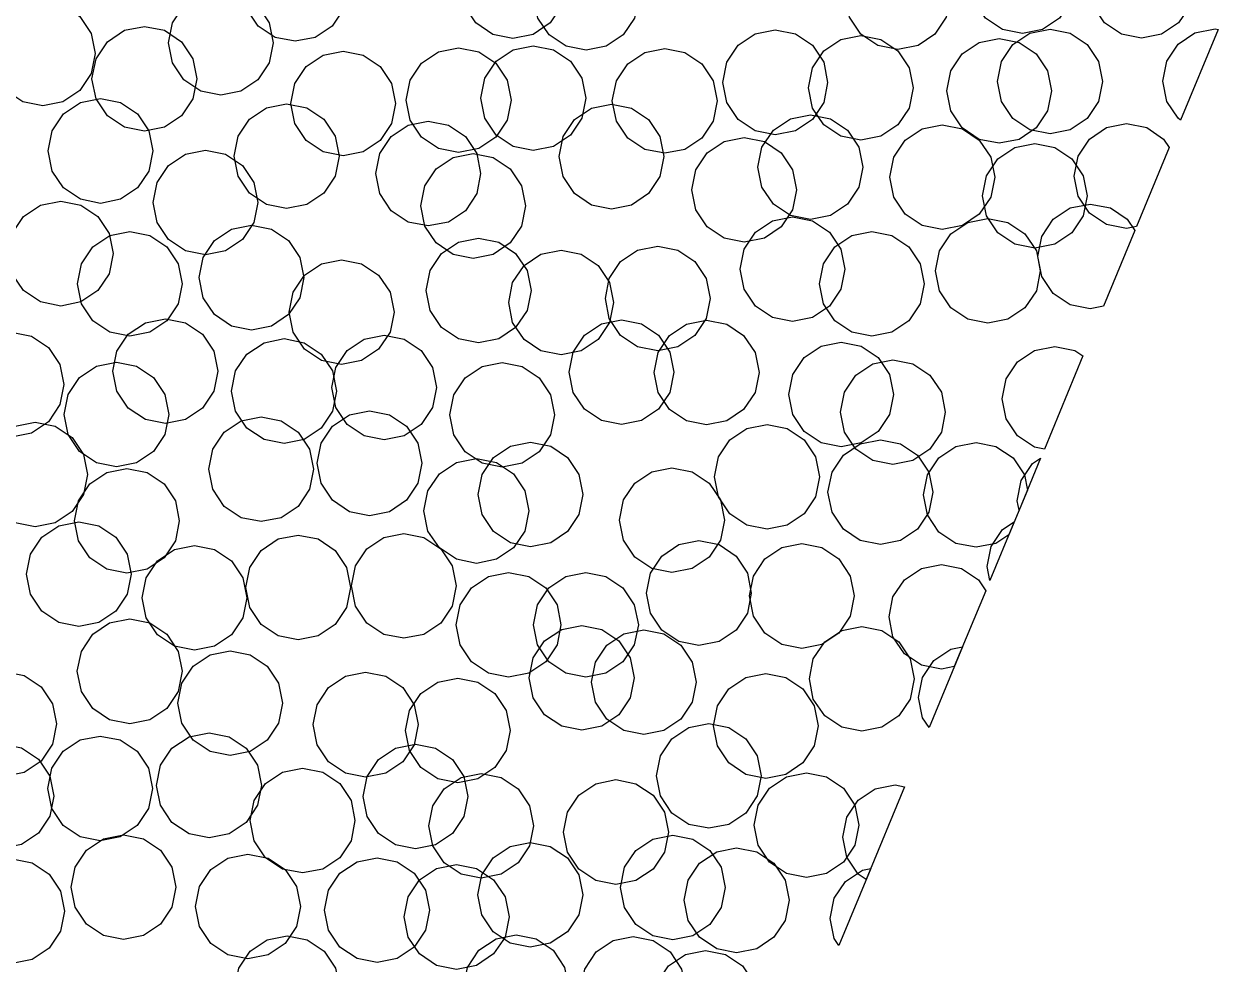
# Model space of a CAD drawing. Header units: millimetres. Extents: x -64 to 65, y -33 to 54.
# Drawn here: x -24.71 to -11.04, y 2.4 to 13.17 of the extents above; entities that cross this region are included whole.
import ezdxf

# ---------------------------------------------------------------- set-up
doc = ezdxf.new("R2010")
doc.units = ezdxf.units.MM

msp = doc.modelspace()

# ---------------------------------------------------------------- linework, layer by layer
for points in [[(-12.721, 13.435), (-12.851, 13.241), (-13.046, 13.111), (-13.275, 13.065), (-13.505, 13.111), (-13.699, 13.241), (-13.83, 13.435), (-13.875, 13.665), (-13.83, 13.894), (-13.699, 14.089), (-13.505, 14.219), (-13.275, 14.265), (-13.046, 14.219), (-12.851, 14.089), (-12.721, 13.894), (-12.675, 13.665), (-12.721, 13.435)], [(-21.052, 13.345), (-21.183, 13.15), (-21.377, 13.02), (-21.607, 12.975), (-21.836, 13.02), (-22.031, 13.15), (-22.161, 13.345), (-22.207, 13.575), (-22.161, 13.804), (-22.031, 13.999), (-21.836, 14.129), (-21.607, 14.175), (-21.377, 14.129), (-21.183, 13.999), (-21.052, 13.804), (-21.007, 13.575), (-21.052, 13.345)], [(-18.557, 13.38), (-18.687, 13.185), (-18.882, 13.055), (-19.112, 13.009), (-19.341, 13.055), (-19.536, 13.185), (-19.666, 13.38), (-19.712, 13.609), (-19.666, 13.839), (-19.536, 14.034), (-19.341, 14.164), (-19.112, 14.209), (-18.882, 14.164), (-18.687, 14.034), (-18.557, 13.839), (-18.512, 13.609), (-18.557, 13.38)], [(-11.358, 13.381), (-11.488, 13.187), (-11.683, 13.057), (-11.912, 13.011), (-12.142, 13.057), (-12.337, 13.187), (-12.467, 13.381), (-12.512, 13.611), (-12.467, 13.84), (-12.337, 14.035), (-12.142, 14.165), (-11.912, 14.211), (-11.683, 14.165), (-11.488, 14.035), (-11.358, 13.84), (-11.312, 13.611), (-11.358, 13.381)], [(-17.719, 13.242), (-17.849, 13.048), (-18.044, 12.918), (-18.273, 12.872), (-18.503, 12.918), (-18.697, 13.048), (-18.828, 13.242), (-18.873, 13.472), (-18.828, 13.701), (-18.697, 13.896), (-18.503, 14.026), (-18.273, 14.072), (-18.044, 14.026), (-17.849, 13.896), (-17.719, 13.701), (-17.673, 13.472), (-17.719, 13.242)], [(-14.149, 13.251), (-14.279, 13.057), (-14.473, 12.927), (-14.703, 12.881), (-14.933, 12.927), (-15.127, 13.057), (-15.257, 13.251), (-15.303, 13.481), (-15.257, 13.711), (-15.127, 13.905), (-14.933, 14.035), (-14.703, 14.081), (-14.473, 14.035), (-14.279, 13.905), (-14.149, 13.711), (-14.103, 13.481), (-14.149, 13.251)], [(-21.904, 12.729), (-22.034, 12.535), (-22.228, 12.404), (-22.458, 12.359), (-22.688, 12.404), (-22.882, 12.535), (-23.012, 12.729), (-23.058, 12.959), (-23.012, 13.188), (-22.882, 13.383), (-22.688, 13.513), (-22.458, 13.559), (-22.228, 13.513), (-22.034, 13.383), (-21.904, 13.188), (-21.858, 12.959), (-21.904, 12.729)], [(-23.941, 12.605), (-24.071, 12.411), (-24.266, 12.281), (-24.495, 12.235), (-24.725, 12.281), (-24.919, 12.411), (-25.05, 12.605), (-25.095, 12.835), (-25.05, 13.065), (-24.919, 13.259), (-24.725, 13.389), (-24.495, 13.435), (-24.266, 13.389), (-24.071, 13.259), (-23.941, 13.065), (-23.895, 12.835), (-23.941, 12.605)], [(-22.779, 12.317), (-22.909, 12.122), (-23.103, 11.992), (-23.333, 11.946), (-23.562, 11.992), (-23.757, 12.122), (-23.887, 12.317), (-23.933, 12.546), (-23.887, 12.776), (-23.757, 12.971), (-23.562, 13.101), (-23.333, 13.146), (-23.103, 13.101), (-22.909, 12.971), (-22.779, 12.776), (-22.733, 12.546), (-22.779, 12.317)], [(-15.553, 12.276), (-15.683, 12.081), (-15.878, 11.951), (-16.108, 11.905), (-16.337, 11.951), (-16.532, 12.081), (-16.662, 12.276), (-16.708, 12.505), (-16.662, 12.735), (-16.532, 12.93), (-16.337, 13.06), (-16.108, 13.105), (-15.878, 13.06), (-15.683, 12.93), (-15.553, 12.735), (-15.508, 12.505), (-15.553, 12.276)], [(-14.574, 12.211), (-14.704, 12.017), (-14.899, 11.887), (-15.128, 11.841), (-15.358, 11.887), (-15.553, 12.017), (-15.683, 12.211), (-15.728, 12.441), (-15.683, 12.671), (-15.553, 12.865), (-15.358, 12.995), (-15.128, 13.041), (-14.899, 12.995), (-14.704, 12.865), (-14.574, 12.671), (-14.528, 12.441), (-14.574, 12.211)], [(-12.989, 12.177), (-13.119, 11.983), (-13.313, 11.852), (-13.543, 11.807), (-13.772, 11.852), (-13.967, 11.983), (-14.097, 12.177), (-14.143, 12.407), (-14.097, 12.636), (-13.967, 12.831), (-13.772, 12.961), (-13.543, 13.007), (-13.313, 12.961), (-13.119, 12.831), (-12.989, 12.636), (-12.943, 12.407), (-12.989, 12.177)], [(-12.407, 12.286), (-12.537, 12.092), (-12.732, 11.961), (-12.961, 11.916), (-13.191, 11.961), (-13.386, 12.092), (-13.516, 12.286), (-13.561, 12.516), (-13.516, 12.745), (-13.386, 12.94), (-13.191, 13.07), (-12.961, 13.116), (-12.732, 13.07), (-12.537, 12.94), (-12.407, 12.745), (-12.361, 12.516), (-12.407, 12.286)], [(-11.466, 12.073), (-11.495, 12.093), (-11.625, 12.287), (-11.671, 12.517), (-11.625, 12.746), (-11.495, 12.941), (-11.301, 13.071), (-11.071, 13.117), (-11.036, 13.11), (-11.466, 12.073)], [(-20.502, 12.033), (-20.632, 11.839), (-20.827, 11.709), (-21.056, 11.663), (-21.286, 11.709), (-21.481, 11.839), (-21.611, 12.033), (-21.656, 12.263), (-21.611, 12.492), (-21.481, 12.687), (-21.286, 12.817), (-21.056, 12.863), (-20.827, 12.817), (-20.632, 12.687), (-20.502, 12.492), (-20.456, 12.263), (-20.502, 12.033)], [(-19.18, 12.07), (-19.31, 11.876), (-19.504, 11.746), (-19.734, 11.7), (-19.963, 11.746), (-20.158, 11.876), (-20.288, 12.07), (-20.334, 12.3), (-20.288, 12.53), (-20.158, 12.724), (-19.963, 12.854), (-19.734, 12.9), (-19.504, 12.854), (-19.31, 12.724), (-19.18, 12.53), (-19.134, 12.3), (-19.18, 12.07)], [(-18.324, 12.094), (-18.454, 11.899), (-18.649, 11.769), (-18.879, 11.723), (-19.108, 11.769), (-19.303, 11.899), (-19.433, 12.094), (-19.479, 12.323), (-19.433, 12.553), (-19.303, 12.748), (-19.108, 12.878), (-18.879, 12.923), (-18.649, 12.878), (-18.454, 12.748), (-18.324, 12.553), (-18.279, 12.323), (-18.324, 12.094)], [(-16.819, 12.062), (-16.949, 11.867), (-17.144, 11.737), (-17.374, 11.692), (-17.603, 11.737), (-17.798, 11.867), (-17.928, 12.062), (-17.974, 12.292), (-17.928, 12.521), (-17.798, 12.716), (-17.603, 12.846), (-17.374, 12.892), (-17.144, 12.846), (-16.949, 12.716), (-16.819, 12.521), (-16.774, 12.292), (-16.819, 12.062)], [(-23.281, 11.489), (-23.411, 11.295), (-23.606, 11.165), (-23.835, 11.119), (-24.065, 11.165), (-24.259, 11.295), (-24.39, 11.489), (-24.435, 11.719), (-24.39, 11.949), (-24.259, 12.143), (-24.065, 12.273), (-23.835, 12.319), (-23.606, 12.273), (-23.411, 12.143), (-23.281, 11.949), (-23.235, 11.719), (-23.281, 11.489)], [(-21.149, 11.429), (-21.279, 11.234), (-21.474, 11.104), (-21.704, 11.059), (-21.933, 11.104), (-22.128, 11.234), (-22.258, 11.429), (-22.304, 11.659), (-22.258, 11.888), (-22.128, 12.083), (-21.933, 12.213), (-21.704, 12.259), (-21.474, 12.213), (-21.279, 12.083), (-21.149, 11.888), (-21.104, 11.659), (-21.149, 11.429)], [(-17.428, 11.425), (-17.559, 11.23), (-17.753, 11.1), (-17.983, 11.054), (-18.212, 11.1), (-18.407, 11.23), (-18.537, 11.425), (-18.583, 11.654), (-18.537, 11.884), (-18.407, 12.078), (-18.212, 12.208), (-17.983, 12.254), (-17.753, 12.208), (-17.559, 12.078), (-17.428, 11.884), (-17.383, 11.654), (-17.428, 11.425)], [(-19.527, 11.23), (-19.657, 11.035), (-19.852, 10.905), (-20.082, 10.86), (-20.311, 10.905), (-20.506, 11.035), (-20.636, 11.23), (-20.682, 11.46), (-20.636, 11.689), (-20.506, 11.884), (-20.311, 12.014), (-20.082, 12.06), (-19.852, 12.014), (-19.657, 11.884), (-19.527, 11.689), (-19.482, 11.46), (-19.527, 11.23)], [(-15.151, 11.304), (-15.281, 11.109), (-15.476, 10.979), (-15.706, 10.933), (-15.935, 10.979), (-16.13, 11.109), (-16.26, 11.304), (-16.306, 11.533), (-16.26, 11.763), (-16.13, 11.958), (-15.935, 12.088), (-15.706, 12.133), (-15.476, 12.088), (-15.281, 11.958), (-15.151, 11.763), (-15.106, 11.533), (-15.151, 11.304)], [(-13.641, 11.189), (-13.771, 10.994), (-13.965, 10.864), (-14.195, 10.818), (-14.425, 10.864), (-14.619, 10.994), (-14.749, 11.189), (-14.795, 11.418), (-14.749, 11.648), (-14.619, 11.843), (-14.425, 11.973), (-14.195, 12.018), (-13.965, 11.973), (-13.771, 11.843), (-13.641, 11.648), (-13.595, 11.418), (-13.641, 11.189)], [(-11.97, 10.854), (-12.084, 10.832), (-12.313, 10.877), (-12.508, 11.008), (-12.638, 11.202), (-12.684, 11.432), (-12.638, 11.661), (-12.508, 11.856), (-12.313, 11.986), (-12.084, 12.032), (-11.854, 11.986), (-11.66, 11.856), (-11.595, 11.76), (-11.97, 10.854)], [(-15.909, 11.045), (-16.039, 10.85), (-16.233, 10.72), (-16.463, 10.674), (-16.693, 10.72), (-16.887, 10.85), (-17.017, 11.045), (-17.063, 11.274), (-17.017, 11.504), (-16.887, 11.699), (-16.693, 11.829), (-16.463, 11.874), (-16.233, 11.829), (-16.039, 11.699), (-15.909, 11.504), (-15.863, 11.274), (-15.909, 11.045)], [(-12.581, 10.975), (-12.711, 10.78), (-12.906, 10.65), (-13.135, 10.604), (-13.365, 10.65), (-13.56, 10.78), (-13.69, 10.975), (-13.735, 11.204), (-13.69, 11.434), (-13.56, 11.628), (-13.365, 11.759), (-13.135, 11.804), (-12.906, 11.759), (-12.711, 11.628), (-12.581, 11.434), (-12.535, 11.204), (-12.581, 10.975)], [(-22.078, 10.898), (-22.208, 10.704), (-22.403, 10.574), (-22.632, 10.528), (-22.862, 10.574), (-23.057, 10.704), (-23.187, 10.898), (-23.232, 11.128), (-23.187, 11.357), (-23.057, 11.552), (-22.862, 11.682), (-22.632, 11.728), (-22.403, 11.682), (-22.208, 11.552), (-22.078, 11.357), (-22.032, 11.128), (-22.078, 10.898)], [(-19.013, 10.859), (-19.143, 10.665), (-19.338, 10.534), (-19.567, 10.489), (-19.797, 10.534), (-19.992, 10.665), (-20.122, 10.859), (-20.167, 11.089), (-20.122, 11.318), (-19.992, 11.513), (-19.797, 11.643), (-19.567, 11.689), (-19.338, 11.643), (-19.143, 11.513), (-19.013, 11.318), (-18.967, 11.089), (-19.013, 10.859)], [(-23.737, 10.313), (-23.867, 10.119), (-24.062, 9.989), (-24.291, 9.943), (-24.521, 9.989), (-24.716, 10.119), (-24.846, 10.313), (-24.891, 10.543), (-24.846, 10.773), (-24.716, 10.967), (-24.521, 11.097), (-24.291, 11.143), (-24.062, 11.097), (-23.867, 10.967), (-23.737, 10.773), (-23.691, 10.543), (-23.737, 10.313)], [(-12.348, 9.941), (-12.5, 9.911), (-12.729, 9.957), (-12.924, 10.087), (-13.054, 10.282), (-13.1, 10.511), (-13.054, 10.741), (-12.924, 10.936), (-12.729, 11.066), (-12.5, 11.111), (-12.27, 11.066), (-12.076, 10.936), (-11.99, 10.807), (-12.348, 9.941)], [(-15.357, 10.135), (-15.487, 9.94), (-15.681, 9.81), (-15.911, 9.764), (-16.141, 9.81), (-16.335, 9.94), (-16.465, 10.135), (-16.511, 10.364), (-16.465, 10.594), (-16.335, 10.789), (-16.141, 10.919), (-15.911, 10.964), (-15.681, 10.919), (-15.487, 10.789), (-15.357, 10.594), (-15.311, 10.364), (-15.357, 10.135)], [(-13.118, 10.116), (-13.248, 9.921), (-13.443, 9.791), (-13.673, 9.746), (-13.902, 9.791), (-14.097, 9.921), (-14.227, 10.116), (-14.273, 10.346), (-14.227, 10.575), (-14.097, 10.77), (-13.902, 10.9), (-13.673, 10.946), (-13.443, 10.9), (-13.248, 10.77), (-13.118, 10.575), (-13.073, 10.346), (-13.118, 10.116)], [(-21.553, 10.038), (-21.683, 9.844), (-21.877, 9.713), (-22.107, 9.668), (-22.337, 9.713), (-22.531, 9.844), (-22.661, 10.038), (-22.707, 10.268), (-22.661, 10.497), (-22.531, 10.692), (-22.337, 10.822), (-22.107, 10.868), (-21.877, 10.822), (-21.683, 10.692), (-21.553, 10.497), (-21.507, 10.268), (-21.553, 10.038)], [(-22.945, 9.967), (-23.076, 9.772), (-23.27, 9.642), (-23.5, 9.597), (-23.729, 9.642), (-23.924, 9.772), (-24.054, 9.967), (-24.1, 10.197), (-24.054, 10.426), (-23.924, 10.621), (-23.729, 10.751), (-23.5, 10.797), (-23.27, 10.751), (-23.076, 10.621), (-22.945, 10.426), (-22.9, 10.197), (-22.945, 9.967)], [(-18.951, 9.892), (-19.081, 9.697), (-19.275, 9.567), (-19.505, 9.521), (-19.735, 9.567), (-19.929, 9.697), (-20.059, 9.892), (-20.105, 10.121), (-20.059, 10.351), (-19.929, 10.546), (-19.735, 10.676), (-19.505, 10.721), (-19.275, 10.676), (-19.081, 10.546), (-18.951, 10.351), (-18.905, 10.121), (-18.951, 9.892)], [(-14.447, 9.966), (-14.577, 9.772), (-14.772, 9.642), (-15.002, 9.596), (-15.231, 9.642), (-15.426, 9.772), (-15.556, 9.966), (-15.602, 10.196), (-15.556, 10.426), (-15.426, 10.62), (-15.231, 10.75), (-15.002, 10.796), (-14.772, 10.75), (-14.577, 10.62), (-14.447, 10.426), (-14.402, 10.196), (-14.447, 9.966)], [(-18.007, 9.754), (-18.137, 9.56), (-18.332, 9.43), (-18.561, 9.384), (-18.791, 9.43), (-18.985, 9.56), (-19.116, 9.754), (-19.161, 9.984), (-19.116, 10.214), (-18.985, 10.408), (-18.791, 10.538), (-18.561, 10.584), (-18.332, 10.538), (-18.137, 10.408), (-18.007, 10.214), (-17.961, 9.984), (-18.007, 9.754)], [(-16.9, 9.798), (-17.03, 9.604), (-17.225, 9.474), (-17.454, 9.428), (-17.684, 9.474), (-17.879, 9.604), (-18.009, 9.798), (-18.054, 10.028), (-18.009, 10.258), (-17.879, 10.452), (-17.684, 10.582), (-17.454, 10.628), (-17.225, 10.582), (-17.03, 10.452), (-16.9, 10.258), (-16.854, 10.028), (-16.9, 9.798)], [(-20.52, 9.643), (-20.65, 9.448), (-20.845, 9.318), (-21.074, 9.272), (-21.304, 9.318), (-21.498, 9.448), (-21.628, 9.643), (-21.674, 9.872), (-21.628, 10.102), (-21.498, 10.296), (-21.304, 10.427), (-21.074, 10.472), (-20.845, 10.427), (-20.65, 10.296), (-20.52, 10.102), (-20.474, 9.872), (-20.52, 9.643)], [(-22.538, 8.967), (-22.668, 8.772), (-22.863, 8.642), (-23.093, 8.596), (-23.322, 8.642), (-23.517, 8.772), (-23.647, 8.967), (-23.693, 9.196), (-23.647, 9.426), (-23.517, 9.62), (-23.322, 9.75), (-23.093, 9.796), (-22.863, 9.75), (-22.668, 9.62), (-22.538, 9.426), (-22.493, 9.196), (-22.538, 8.967)], [(-17.314, 8.954), (-17.444, 8.76), (-17.639, 8.63), (-17.868, 8.584), (-18.098, 8.63), (-18.293, 8.76), (-18.423, 8.954), (-18.468, 9.184), (-18.423, 9.414), (-18.293, 9.608), (-18.098, 9.738), (-17.868, 9.784), (-17.639, 9.738), (-17.444, 9.608), (-17.314, 9.414), (-17.268, 9.184), (-17.314, 8.954)], [(-16.34, 8.952), (-16.47, 8.757), (-16.664, 8.627), (-16.894, 8.581), (-17.124, 8.627), (-17.318, 8.757), (-17.448, 8.952), (-17.494, 9.181), (-17.448, 9.411), (-17.318, 9.606), (-17.124, 9.736), (-16.894, 9.781), (-16.664, 9.736), (-16.47, 9.606), (-16.34, 9.411), (-16.294, 9.181), (-16.34, 8.952)], [(-24.3, 8.813), (-24.43, 8.618), (-24.624, 8.488), (-24.854, 8.442), (-25.084, 8.488), (-25.278, 8.618), (-25.408, 8.813), (-25.454, 9.042), (-25.408, 9.272), (-25.278, 9.467), (-25.084, 9.597), (-24.854, 9.642), (-24.624, 9.597), (-24.43, 9.467), (-24.3, 9.272), (-24.254, 9.042), (-24.3, 8.813)], [(-20.032, 8.779), (-20.162, 8.584), (-20.357, 8.454), (-20.586, 8.409), (-20.816, 8.454), (-21.011, 8.584), (-21.141, 8.779), (-21.186, 9.009), (-21.141, 9.238), (-21.011, 9.433), (-20.816, 9.563), (-20.586, 9.609), (-20.357, 9.563), (-20.162, 9.433), (-20.032, 9.238), (-19.986, 9.009), (-20.032, 8.779)], [(-21.179, 8.739), (-21.309, 8.545), (-21.504, 8.415), (-21.734, 8.369), (-21.963, 8.415), (-22.158, 8.545), (-22.288, 8.739), (-22.334, 8.969), (-22.288, 9.199), (-22.158, 9.393), (-21.963, 9.523), (-21.734, 9.569), (-21.504, 9.523), (-21.309, 9.393), (-21.179, 9.199), (-21.134, 8.969), (-21.179, 8.739)], [(-14.798, 8.7), (-14.928, 8.506), (-15.123, 8.376), (-15.352, 8.33), (-15.582, 8.376), (-15.777, 8.506), (-15.907, 8.7), (-15.952, 8.93), (-15.907, 9.159), (-15.777, 9.354), (-15.582, 9.484), (-15.352, 9.53), (-15.123, 9.484), (-14.928, 9.354), (-14.798, 9.159), (-14.752, 8.93), (-14.798, 8.7)], [(-13.026, 8.303), (-13.138, 8.325), (-13.332, 8.455), (-13.462, 8.65), (-13.508, 8.88), (-13.462, 9.109), (-13.332, 9.304), (-13.138, 9.434), (-12.908, 9.48), (-12.679, 9.434), (-12.584, 9.371), (-13.026, 8.303)], [(-14.206, 8.497), (-14.336, 8.303), (-14.531, 8.172), (-14.761, 8.127), (-14.99, 8.172), (-15.185, 8.303), (-15.315, 8.497), (-15.361, 8.727), (-15.315, 8.956), (-15.185, 9.151), (-14.99, 9.281), (-14.761, 9.327), (-14.531, 9.281), (-14.336, 9.151), (-14.206, 8.956), (-14.161, 8.727), (-14.206, 8.497)], [(-23.097, 8.47), (-23.228, 8.275), (-23.422, 8.145), (-23.652, 8.099), (-23.881, 8.145), (-24.076, 8.275), (-24.206, 8.47), (-24.252, 8.699), (-24.206, 8.929), (-24.076, 9.124), (-23.881, 9.254), (-23.652, 9.299), (-23.422, 9.254), (-23.228, 9.124), (-23.097, 8.929), (-23.052, 8.699), (-23.097, 8.47)], [(-18.681, 8.467), (-18.811, 8.273), (-19.006, 8.143), (-19.236, 8.097), (-19.465, 8.143), (-19.66, 8.273), (-19.79, 8.467), (-19.836, 8.697), (-19.79, 8.927), (-19.66, 9.121), (-19.465, 9.251), (-19.236, 9.297), (-19.006, 9.251), (-18.811, 9.121), (-18.681, 8.927), (-18.636, 8.697), (-18.681, 8.467)], [(-21.441, 7.843), (-21.571, 7.648), (-21.766, 7.518), (-21.996, 7.473), (-22.225, 7.518), (-22.42, 7.648), (-22.55, 7.843), (-22.596, 8.073), (-22.55, 8.302), (-22.42, 8.497), (-22.225, 8.627), (-21.996, 8.673), (-21.766, 8.627), (-21.571, 8.497), (-21.441, 8.302), (-21.396, 8.073), (-21.441, 7.843)], [(-20.201, 7.912), (-20.331, 7.717), (-20.526, 7.587), (-20.755, 7.541), (-20.985, 7.587), (-21.18, 7.717), (-21.31, 7.912), (-21.355, 8.141), (-21.31, 8.371), (-21.18, 8.566), (-20.985, 8.696), (-20.755, 8.741), (-20.526, 8.696), (-20.331, 8.566), (-20.201, 8.371), (-20.155, 8.141), (-20.201, 7.912)], [(-24.029, 7.783), (-24.159, 7.588), (-24.353, 7.458), (-24.583, 7.413), (-24.813, 7.458), (-25.007, 7.588), (-25.137, 7.783), (-25.183, 8.013), (-25.137, 8.242), (-25.007, 8.437), (-24.813, 8.567), (-24.583, 8.613), (-24.353, 8.567), (-24.159, 8.437), (-24.029, 8.242), (-23.983, 8.013), (-24.029, 7.783)], [(-15.648, 7.756), (-15.778, 7.561), (-15.973, 7.431), (-16.202, 7.385), (-16.432, 7.431), (-16.627, 7.561), (-16.757, 7.756), (-16.802, 7.985), (-16.757, 8.215), (-16.627, 8.409), (-16.432, 8.54), (-16.202, 8.585), (-15.973, 8.54), (-15.778, 8.409), (-15.648, 8.215), (-15.602, 7.985), (-15.648, 7.756)], [(-18.356, 7.554), (-18.486, 7.359), (-18.68, 7.229), (-18.91, 7.183), (-19.139, 7.229), (-19.334, 7.359), (-19.464, 7.554), (-19.51, 7.783), (-19.464, 8.013), (-19.334, 8.207), (-19.139, 8.337), (-18.91, 8.383), (-18.68, 8.337), (-18.486, 8.207), (-18.356, 8.013), (-18.31, 7.783), (-18.356, 7.554)], [(-14.35, 7.581), (-14.48, 7.387), (-14.674, 7.256), (-14.904, 7.211), (-15.134, 7.256), (-15.328, 7.387), (-15.458, 7.581), (-15.504, 7.811), (-15.458, 8.04), (-15.328, 8.235), (-15.134, 8.365), (-14.904, 8.411), (-14.674, 8.365), (-14.48, 8.235), (-14.35, 8.04), (-14.304, 7.811), (-14.35, 7.581)], [(-13.432, 7.323), (-13.58, 7.224), (-13.809, 7.179), (-14.039, 7.224), (-14.234, 7.354), (-14.364, 7.549), (-14.409, 7.779), (-14.364, 8.008), (-14.234, 8.203), (-14.039, 8.333), (-13.809, 8.379), (-13.58, 8.333), (-13.385, 8.203), (-13.255, 8.008), (-13.221, 7.834), (-13.432, 7.323)], [(-22.978, 7.253), (-23.108, 7.058), (-23.303, 6.928), (-23.533, 6.883), (-23.762, 6.928), (-23.957, 7.058), (-24.087, 7.253), (-24.133, 7.483), (-24.087, 7.712), (-23.957, 7.907), (-23.762, 8.037), (-23.533, 8.083), (-23.303, 8.037), (-23.108, 7.907), (-22.978, 7.712), (-22.933, 7.483), (-22.978, 7.253)], [(-18.976, 7.365), (-19.106, 7.171), (-19.301, 7.041), (-19.531, 6.995), (-19.76, 7.041), (-19.955, 7.171), (-20.085, 7.365), (-20.131, 7.595), (-20.085, 7.824), (-19.955, 8.019), (-19.76, 8.149), (-19.531, 8.195), (-19.301, 8.149), (-19.106, 8.019), (-18.976, 7.824), (-18.931, 7.595), (-18.976, 7.365)], [(-16.736, 7.261), (-16.866, 7.067), (-17.061, 6.937), (-17.291, 6.891), (-17.52, 6.937), (-17.715, 7.067), (-17.845, 7.261), (-17.891, 7.491), (-17.845, 7.721), (-17.715, 7.915), (-17.52, 8.045), (-17.291, 8.091), (-17.061, 8.045), (-16.866, 7.915), (-16.736, 7.721), (-16.691, 7.491), (-16.736, 7.261)], [(-13.315, 7.606), (-13.337, 7.713), (-13.291, 7.943), (-13.161, 8.138), (-13.07, 8.199), (-13.315, 7.606)], [(-23.529, 6.641), (-23.659, 6.446), (-23.854, 6.316), (-24.083, 6.271), (-24.313, 6.316), (-24.508, 6.446), (-24.638, 6.641), (-24.683, 6.871), (-24.638, 7.1), (-24.508, 7.295), (-24.313, 7.425), (-24.083, 7.471), (-23.854, 7.425), (-23.659, 7.295), (-23.529, 7.1), (-23.483, 6.871), (-23.529, 6.641)], [(-13.649, 6.8), (-13.68, 6.958), (-13.635, 7.188), (-13.505, 7.383), (-13.371, 7.472), (-13.649, 6.8)], [(-21.017, 6.49), (-21.147, 6.295), (-21.342, 6.165), (-21.571, 6.119), (-21.801, 6.165), (-21.995, 6.295), (-22.125, 6.49), (-22.171, 6.719), (-22.125, 6.949), (-21.995, 7.144), (-21.801, 7.274), (-21.571, 7.319), (-21.342, 7.274), (-21.147, 7.144), (-21.017, 6.949), (-20.971, 6.719), (-21.017, 6.49)], [(-19.807, 6.506), (-19.937, 6.311), (-20.132, 6.181), (-20.361, 6.136), (-20.591, 6.181), (-20.785, 6.311), (-20.915, 6.506), (-20.961, 6.736), (-20.915, 6.965), (-20.785, 7.16), (-20.591, 7.29), (-20.361, 7.336), (-20.132, 7.29), (-19.937, 7.16), (-19.807, 6.965), (-19.761, 6.736), (-19.807, 6.506)], [(-16.427, 6.425), (-16.557, 6.23), (-16.752, 6.1), (-16.982, 6.055), (-17.211, 6.1), (-17.406, 6.23), (-17.536, 6.425), (-17.582, 6.655), (-17.536, 6.884), (-17.406, 7.079), (-17.211, 7.209), (-16.982, 7.255), (-16.752, 7.209), (-16.557, 7.079), (-16.427, 6.884), (-16.382, 6.655), (-16.427, 6.425)], [(-22.204, 6.37), (-22.334, 6.176), (-22.529, 6.046), (-22.759, 6), (-22.988, 6.046), (-23.183, 6.176), (-23.313, 6.37), (-23.359, 6.6), (-23.313, 6.83), (-23.183, 7.024), (-22.988, 7.154), (-22.759, 7.2), (-22.529, 7.154), (-22.334, 7.024), (-22.204, 6.83), (-22.159, 6.6), (-22.204, 6.37)], [(-15.25, 6.391), (-15.38, 6.197), (-15.575, 6.067), (-15.804, 6.021), (-16.034, 6.067), (-16.229, 6.197), (-16.359, 6.391), (-16.404, 6.621), (-16.359, 6.85), (-16.229, 7.045), (-16.034, 7.175), (-15.804, 7.221), (-15.575, 7.175), (-15.38, 7.045), (-15.25, 6.85), (-15.204, 6.621), (-15.25, 6.391)], [(-14.058, 5.812), (-14.205, 5.782), (-14.435, 5.828), (-14.629, 5.958), (-14.76, 6.153), (-14.805, 6.382), (-14.76, 6.612), (-14.629, 6.807), (-14.435, 6.937), (-14.205, 6.982), (-13.976, 6.937), (-13.781, 6.807), (-13.698, 6.682), (-14.058, 5.812)], [(-18.607, 6.062), (-18.737, 5.867), (-18.932, 5.737), (-19.162, 5.691), (-19.391, 5.737), (-19.586, 5.867), (-19.716, 6.062), (-19.762, 6.291), (-19.716, 6.521), (-19.586, 6.716), (-19.391, 6.846), (-19.162, 6.891), (-18.932, 6.846), (-18.737, 6.716), (-18.607, 6.521), (-18.562, 6.291), (-18.607, 6.062)], [(-17.722, 6.061), (-17.852, 5.867), (-18.047, 5.737), (-18.276, 5.691), (-18.506, 5.737), (-18.7, 5.867), (-18.83, 6.061), (-18.876, 6.291), (-18.83, 6.521), (-18.7, 6.715), (-18.506, 6.845), (-18.276, 6.891), (-18.047, 6.845), (-17.852, 6.715), (-17.722, 6.521), (-17.676, 6.291), (-17.722, 6.061)], [(-22.947, 5.528), (-23.077, 5.334), (-23.271, 5.203), (-23.501, 5.158), (-23.731, 5.203), (-23.925, 5.334), (-24.055, 5.528), (-24.101, 5.758), (-24.055, 5.987), (-23.925, 6.182), (-23.731, 6.312), (-23.501, 6.358), (-23.271, 6.312), (-23.077, 6.182), (-22.947, 5.987), (-22.901, 5.758), (-22.947, 5.528)], [(-17.77, 5.455), (-17.9, 5.26), (-18.095, 5.13), (-18.325, 5.084), (-18.554, 5.13), (-18.749, 5.26), (-18.879, 5.455), (-18.925, 5.684), (-18.879, 5.914), (-18.749, 6.109), (-18.554, 6.239), (-18.325, 6.284), (-18.095, 6.239), (-17.9, 6.109), (-17.77, 5.914), (-17.725, 5.684), (-17.77, 5.455)], [(-17.059, 5.404), (-17.189, 5.21), (-17.384, 5.08), (-17.613, 5.034), (-17.843, 5.08), (-18.037, 5.21), (-18.168, 5.404), (-18.213, 5.634), (-18.168, 5.864), (-18.037, 6.058), (-17.843, 6.188), (-17.613, 6.234), (-17.384, 6.188), (-17.189, 6.058), (-17.059, 5.864), (-17.013, 5.634), (-17.059, 5.404)], [(-14.563, 5.441), (-14.693, 5.247), (-14.888, 5.117), (-15.117, 5.071), (-15.347, 5.117), (-15.542, 5.247), (-15.672, 5.441), (-15.717, 5.671), (-15.672, 5.901), (-15.542, 6.095), (-15.347, 6.225), (-15.117, 6.271), (-14.888, 6.225), (-14.693, 6.095), (-14.563, 5.901), (-14.517, 5.671), (-14.563, 5.441)], [(-14.347, 5.114), (-14.422, 5.227), (-14.468, 5.457), (-14.422, 5.686), (-14.292, 5.881), (-14.097, 6.011), (-13.965, 6.038), (-14.347, 5.114)], [(-21.796, 5.164), (-21.926, 4.97), (-22.12, 4.84), (-22.35, 4.794), (-22.58, 4.84), (-22.774, 4.97), (-22.904, 5.164), (-22.95, 5.394), (-22.904, 5.624), (-22.774, 5.818), (-22.58, 5.948), (-22.35, 5.994), (-22.12, 5.948), (-21.926, 5.818), (-21.796, 5.624), (-21.75, 5.394), (-21.796, 5.164)], [(-24.385, 4.925), (-24.515, 4.73), (-24.71, 4.6), (-24.939, 4.555), (-25.169, 4.6), (-25.364, 4.73), (-25.494, 4.925), (-25.539, 5.155), (-25.494, 5.384), (-25.364, 5.579), (-25.169, 5.709), (-24.939, 5.755), (-24.71, 5.709), (-24.515, 5.579), (-24.385, 5.384), (-24.339, 5.155), (-24.385, 4.925)], [(-20.244, 4.917), (-20.375, 4.722), (-20.569, 4.592), (-20.799, 4.547), (-21.028, 4.592), (-21.223, 4.722), (-21.353, 4.917), (-21.399, 5.147), (-21.353, 5.376), (-21.223, 5.571), (-21.028, 5.701), (-20.799, 5.747), (-20.569, 5.701), (-20.375, 5.571), (-20.244, 5.376), (-20.199, 5.147), (-20.244, 4.917)], [(-19.19, 4.85), (-19.32, 4.655), (-19.514, 4.525), (-19.744, 4.479), (-19.974, 4.525), (-20.168, 4.655), (-20.298, 4.85), (-20.344, 5.079), (-20.298, 5.309), (-20.168, 5.504), (-19.974, 5.634), (-19.744, 5.679), (-19.514, 5.634), (-19.32, 5.504), (-19.19, 5.309), (-19.144, 5.079), (-19.19, 4.85)], [(-15.662, 4.903), (-15.792, 4.708), (-15.987, 4.578), (-16.217, 4.532), (-16.446, 4.578), (-16.641, 4.708), (-16.771, 4.903), (-16.817, 5.132), (-16.771, 5.362), (-16.641, 5.557), (-16.446, 5.687), (-16.217, 5.732), (-15.987, 5.687), (-15.792, 5.557), (-15.662, 5.362), (-15.617, 5.132), (-15.662, 4.903)], [(-16.315, 4.33), (-16.445, 4.135), (-16.639, 4.005), (-16.869, 3.96), (-17.099, 4.005), (-17.293, 4.135), (-17.423, 4.33), (-17.469, 4.56), (-17.423, 4.789), (-17.293, 4.984), (-17.099, 5.114), (-16.869, 5.16), (-16.639, 5.114), (-16.445, 4.984), (-16.315, 4.789), (-16.269, 4.56), (-16.315, 4.33)], [(-24.414, 4.099), (-24.544, 3.905), (-24.739, 3.775), (-24.969, 3.729), (-25.198, 3.775), (-25.393, 3.905), (-25.523, 4.099), (-25.569, 4.329), (-25.523, 4.558), (-25.393, 4.753), (-25.198, 4.883), (-24.969, 4.929), (-24.739, 4.883), (-24.544, 4.753), (-24.414, 4.558), (-24.369, 4.329), (-24.414, 4.099)], [(-23.285, 4.188), (-23.415, 3.993), (-23.61, 3.863), (-23.84, 3.817), (-24.069, 3.863), (-24.264, 3.993), (-24.394, 4.188), (-24.44, 4.417), (-24.394, 4.647), (-24.264, 4.842), (-24.069, 4.972), (-23.84, 5.017), (-23.61, 4.972), (-23.415, 4.842), (-23.285, 4.647), (-23.24, 4.417), (-23.285, 4.188)], [(-22.038, 4.223), (-22.168, 4.028), (-22.363, 3.898), (-22.593, 3.852), (-22.822, 3.898), (-23.017, 4.028), (-23.147, 4.223), (-23.193, 4.452), (-23.147, 4.682), (-23.017, 4.877), (-22.822, 5.007), (-22.593, 5.052), (-22.363, 5.007), (-22.168, 4.877), (-22.038, 4.682), (-21.993, 4.452), (-22.038, 4.223)], [(-19.675, 4.095), (-19.805, 3.9), (-19.999, 3.77), (-20.229, 3.725), (-20.459, 3.77), (-20.653, 3.9), (-20.783, 4.095), (-20.829, 4.325), (-20.783, 4.554), (-20.653, 4.749), (-20.459, 4.879), (-20.229, 4.925), (-19.999, 4.879), (-19.805, 4.749), (-19.675, 4.554), (-19.629, 4.325), (-19.675, 4.095)], [(-20.966, 3.818), (-21.096, 3.623), (-21.291, 3.493), (-21.521, 3.448), (-21.75, 3.493), (-21.945, 3.623), (-22.075, 3.818), (-22.121, 4.048), (-22.075, 4.277), (-21.945, 4.472), (-21.75, 4.602), (-21.521, 4.648), (-21.291, 4.602), (-21.096, 4.472), (-20.966, 4.277), (-20.921, 4.048), (-20.966, 3.818)], [(-18.921, 3.758), (-19.051, 3.564), (-19.246, 3.434), (-19.476, 3.388), (-19.705, 3.434), (-19.9, 3.564), (-20.03, 3.758), (-20.076, 3.988), (-20.03, 4.217), (-19.9, 4.412), (-19.705, 4.542), (-19.476, 4.588), (-19.246, 4.542), (-19.051, 4.412), (-18.921, 4.217), (-18.876, 3.988), (-18.921, 3.758)], [(-17.378, 3.687), (-17.508, 3.493), (-17.703, 3.363), (-17.932, 3.317), (-18.162, 3.363), (-18.357, 3.493), (-18.487, 3.687), (-18.532, 3.917), (-18.487, 4.146), (-18.357, 4.341), (-18.162, 4.471), (-17.932, 4.517), (-17.703, 4.471), (-17.508, 4.341), (-17.378, 4.146), (-17.332, 3.917), (-17.378, 3.687)], [(-15.195, 3.765), (-15.326, 3.571), (-15.52, 3.441), (-15.75, 3.395), (-15.979, 3.441), (-16.174, 3.571), (-16.304, 3.765), (-16.35, 3.995), (-16.304, 4.225), (-16.174, 4.419), (-15.979, 4.549), (-15.75, 4.595), (-15.52, 4.549), (-15.326, 4.419), (-15.195, 4.225), (-15.15, 3.995), (-15.195, 3.765)], [(-15.068, 3.372), (-15.159, 3.433), (-15.289, 3.628), (-15.335, 3.857), (-15.289, 4.087), (-15.159, 4.282), (-14.964, 4.412), (-14.735, 4.457), (-14.628, 4.436), (-15.068, 3.372)], [(-23.018, 3.056), (-23.148, 2.861), (-23.342, 2.731), (-23.572, 2.686), (-23.802, 2.731), (-23.996, 2.861), (-24.126, 3.056), (-24.172, 3.286), (-24.126, 3.515), (-23.996, 3.71), (-23.802, 3.84), (-23.572, 3.886), (-23.342, 3.84), (-23.148, 3.71), (-23.018, 3.515), (-22.972, 3.286), (-23.018, 3.056)], [(-16.727, 3.054), (-16.857, 2.859), (-17.051, 2.729), (-17.281, 2.683), (-17.511, 2.729), (-17.705, 2.859), (-17.835, 3.054), (-17.881, 3.283), (-17.835, 3.513), (-17.705, 3.707), (-17.511, 3.837), (-17.281, 3.883), (-17.051, 3.837), (-16.857, 3.707), (-16.727, 3.513), (-16.681, 3.283), (-16.727, 3.054)], [(-18.359, 2.968), (-18.489, 2.773), (-18.684, 2.643), (-18.913, 2.597), (-19.143, 2.643), (-19.337, 2.773), (-19.467, 2.968), (-19.513, 3.197), (-19.467, 3.427), (-19.337, 3.622), (-19.143, 3.752), (-18.913, 3.797), (-18.684, 3.752), (-18.489, 3.622), (-18.359, 3.427), (-18.313, 3.197), (-18.359, 2.968)], [(-15.995, 2.905), (-16.125, 2.711), (-16.32, 2.58), (-16.55, 2.535), (-16.779, 2.58), (-16.974, 2.711), (-17.104, 2.905), (-17.15, 3.135), (-17.104, 3.364), (-16.974, 3.559), (-16.779, 3.689), (-16.55, 3.735), (-16.32, 3.689), (-16.125, 3.559), (-15.995, 3.364), (-15.95, 3.135), (-15.995, 2.905)], [(-24.293, 2.781), (-24.423, 2.586), (-24.618, 2.456), (-24.847, 2.411), (-25.077, 2.456), (-25.272, 2.586), (-25.402, 2.781), (-25.447, 3.011), (-25.402, 3.24), (-25.272, 3.435), (-25.077, 3.565), (-24.847, 3.611), (-24.618, 3.565), (-24.423, 3.435), (-24.293, 3.24), (-24.247, 3.011), (-24.293, 2.781)], [(-21.592, 2.835), (-21.722, 2.64), (-21.917, 2.51), (-22.147, 2.464), (-22.376, 2.51), (-22.571, 2.64), (-22.701, 2.835), (-22.747, 3.064), (-22.701, 3.294), (-22.571, 3.489), (-22.376, 3.619), (-22.147, 3.664), (-21.917, 3.619), (-21.722, 3.489), (-21.592, 3.294), (-21.547, 3.064), (-21.592, 2.835)], [(-20.115, 2.793), (-20.245, 2.599), (-20.439, 2.469), (-20.669, 2.423), (-20.898, 2.469), (-21.093, 2.599), (-21.223, 2.793), (-21.269, 3.023), (-21.223, 3.253), (-21.093, 3.447), (-20.898, 3.577), (-20.669, 3.623), (-20.439, 3.577), (-20.245, 3.447), (-20.115, 3.253), (-20.069, 3.023), (-20.115, 2.793)], [(-19.203, 2.714), (-19.333, 2.52), (-19.528, 2.39), (-19.757, 2.344), (-19.987, 2.39), (-20.182, 2.52), (-20.312, 2.714), (-20.357, 2.944), (-20.312, 3.174), (-20.182, 3.368), (-19.987, 3.498), (-19.757, 3.544), (-19.528, 3.498), (-19.333, 3.368), (-19.203, 3.174), (-19.157, 2.944), (-19.203, 2.714)], [(-15.38, 2.619), (-15.433, 2.698), (-15.478, 2.928), (-15.433, 3.158), (-15.303, 3.352), (-15.108, 3.482), (-15.015, 3.501), (-15.38, 2.619)], [(-18.523, 1.908), (-18.653, 1.714), (-18.847, 1.583), (-19.077, 1.538), (-19.306, 1.583), (-19.501, 1.714), (-19.631, 1.908), (-19.677, 2.138), (-19.631, 2.367), (-19.501, 2.562), (-19.306, 2.692), (-19.077, 2.738), (-18.847, 2.692), (-18.653, 2.562), (-18.523, 2.367), (-18.477, 2.138), (-18.523, 1.908)], [(-21.144, 1.898), (-21.274, 1.703), (-21.469, 1.573), (-21.699, 1.527), (-21.928, 1.573), (-22.123, 1.703), (-22.253, 1.898), (-22.299, 2.127), (-22.253, 2.357), (-22.123, 2.552), (-21.928, 2.682), (-21.699, 2.727), (-21.469, 2.682), (-21.274, 2.552), (-21.144, 2.357), (-21.099, 2.127), (-21.144, 1.898)], [(-17.181, 1.889), (-17.311, 1.695), (-17.506, 1.565), (-17.735, 1.519), (-17.965, 1.565), (-18.16, 1.695), (-18.29, 1.889), (-18.335, 2.119), (-18.29, 2.348), (-18.16, 2.543), (-17.965, 2.673), (-17.735, 2.719), (-17.506, 2.673), (-17.311, 2.543), (-17.181, 2.348), (-17.135, 2.119), (-17.181, 1.889)], [(-16.353, 1.73), (-16.483, 1.535), (-16.677, 1.405), (-16.907, 1.36), (-17.137, 1.405), (-17.331, 1.535), (-17.461, 1.73), (-17.507, 1.96), (-17.461, 2.189), (-17.331, 2.384), (-17.137, 2.514), (-16.907, 2.56), (-16.677, 2.514), (-16.483, 2.384), (-16.353, 2.189), (-16.307, 1.96), (-16.353, 1.73)]]:
    msp.add_lwpolyline(points, close=True)

doc.saveas('drawing.dxf')
